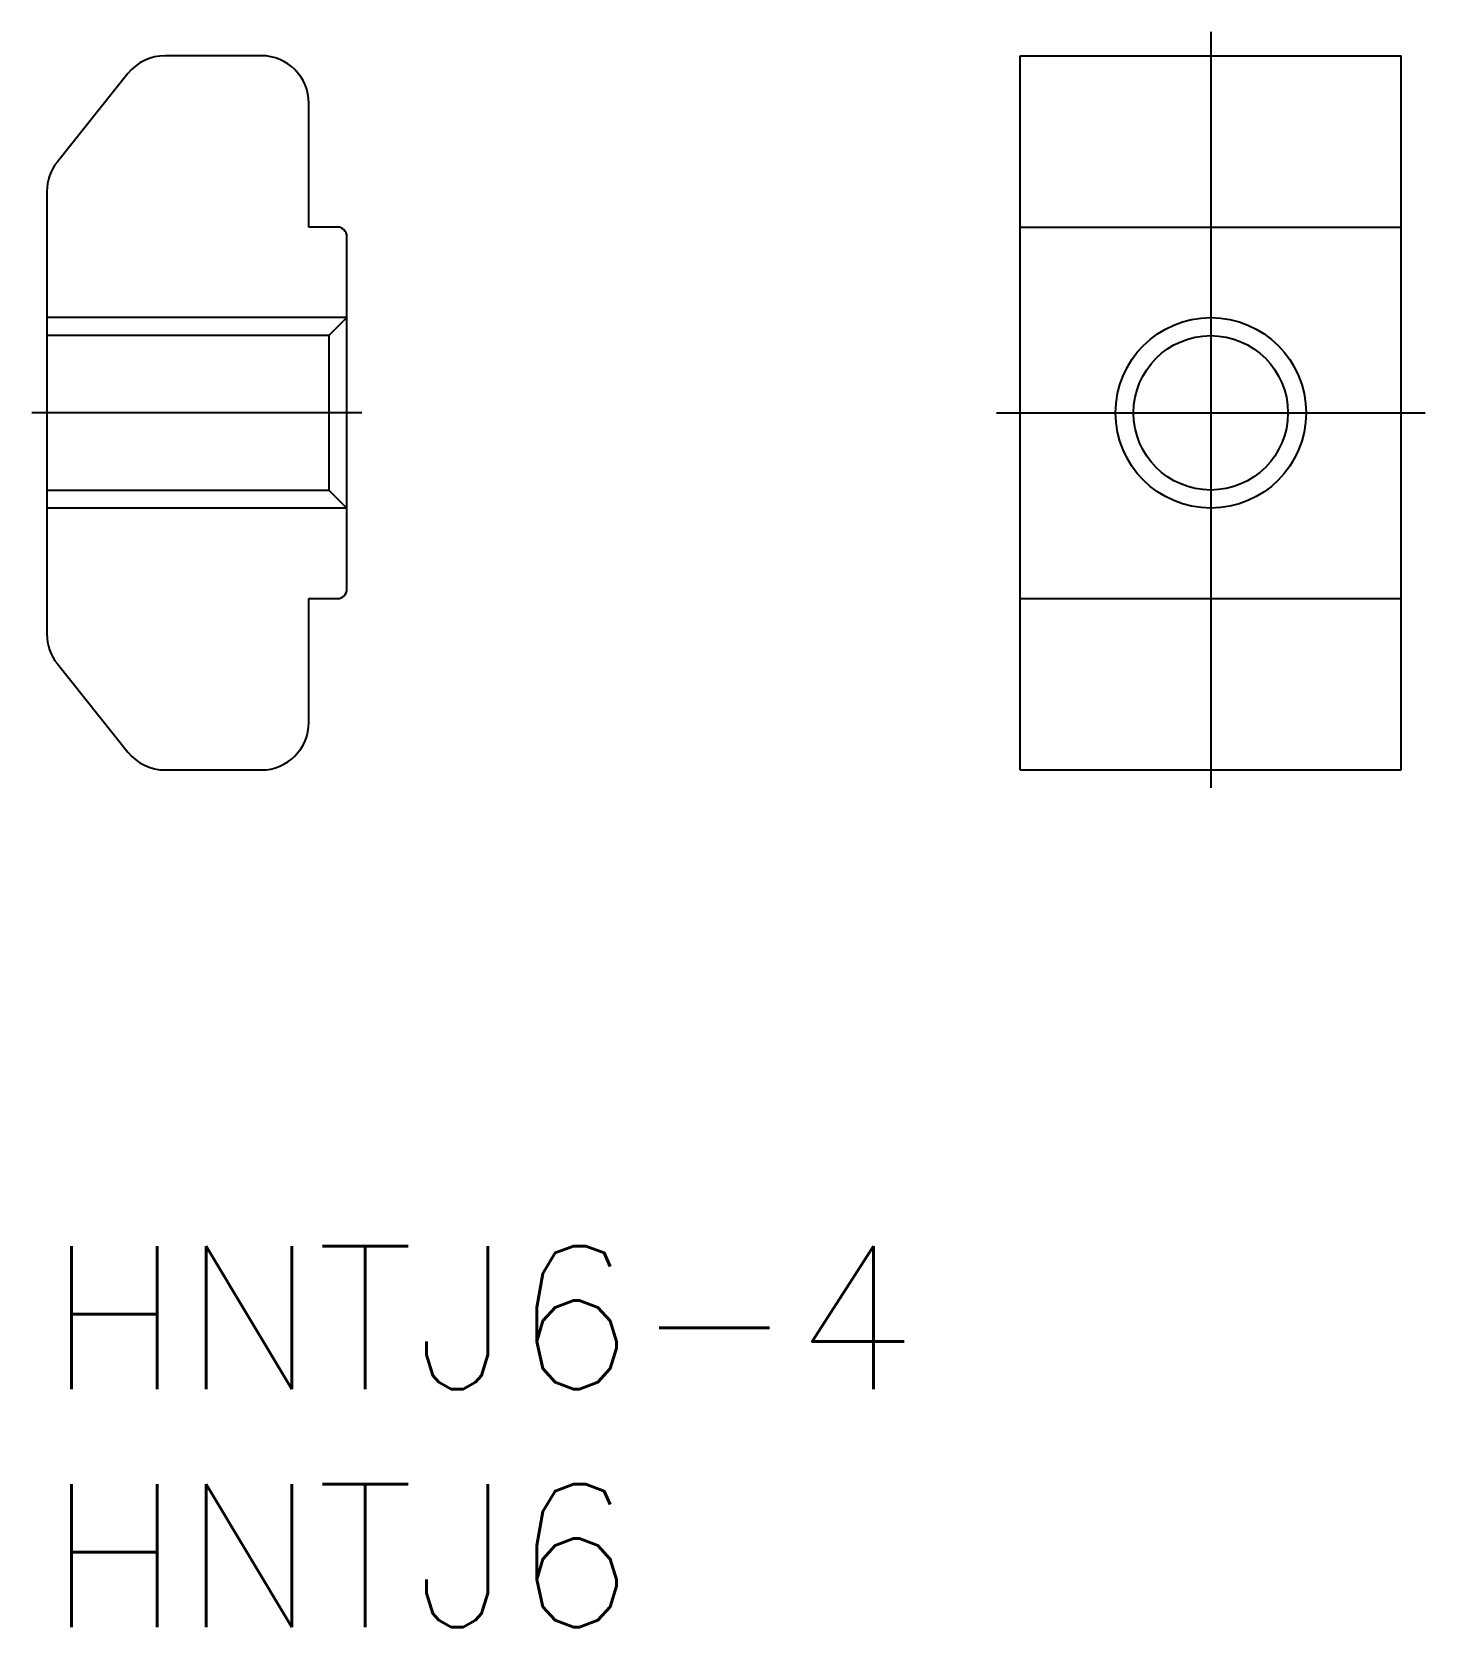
# Model space of a CAD drawing. Extents: x -0.3 to 28.9, y -8 to 25.5.
import ezdxf

# ---------------------------------------------------------------- set-up
doc = ezdxf.new("R2010")
doc.units = 0
doc.header["$LTSCALE"] = 0.5
doc.linetypes.add('CENTER', pattern=[50.8, 31.75, -6.35, 6.35, -6.35])
doc.linetypes.add('DASHED', pattern=[19.05, 12.7, -6.35])
for name, color, linetype in [('MSM_CENTER', 1, 'CENTER'), ('MSM_CONTINUOUS', 7, 'CONTINUOUS'), ('MSM_DASHED', 4, 'DASHED'), ('MSM_NARROW', 5, 'CONTINUOUS'), ('MSM_PART_NUMBER', 7, 'CONTINUOUS')]:
    doc.layers.add(name, color=color, linetype=linetype)
doc.styles.get("Standard").update_dxf_attribs({"font": 'txt.shx', "height": 3, "bigfont": 'bigfont.shx'})

msp = doc.modelspace()

# ---------------------------------------------------------------- linework, layer by layer
at = {"layer": 'MSM_CENTER'}
for p, q in [((24.438, 25.5), (24.438, 9.5)), ((6.615, 17.5), (-0.315, 17.5)), ((19.938, 17.5), (28.938, 17.5))]:
    msp.add_line(p, q, dxfattribs=at)
at = {"layer": 'MSM_CONTINUOUS'}
for p, q in [((4.5, 25), (2.481, 25)), ((20.438, 25), (28.438, 25)), ((20.438, 10), (20.438, 25)), ((28.438, 10), (28.438, 25)), ((1.7, 24.625), (0.219, 22.774)), ((5.5, 21.4), (5.5, 24)), ((0, 22.149), (0, 12.851)), ((6.1, 21.4), (5.5, 21.4)), ((6.3, 13.8), (6.3, 21.2)), ((20.438, 21.4), (28.438, 21.4)), ((5.5, 11), (5.5, 13.6)), ((5.5, 13.6), (6.1, 13.6)), ((20.438, 13.6), (28.438, 13.6)), ((0.219, 12.226), (1.7, 10.375)), ((2.481, 10), (4.5, 10)), ((20.438, 10), (28.438, 10))]:
    msp.add_line(p, q, dxfattribs=at)
msp.add_circle((24.438, 17.5), 1.621, dxfattribs=at)
for centre, radius, start, end in [((2.481, 24), 1, 90, 141.3402), ((4.5, 24), 1, 0, 90), ((1, 22.149), 1, 141.3402, 180), ((6.1, 21.2), 0.2, 0, 90), ((6.1, 13.8), 0.2, 270, 0), ((1, 12.851), 1, 180, 218.6598), ((4.5, 11), 1, 270, 0), ((2.481, 11), 1, 218.6598, 270)]:
    msp.add_arc(centre, radius, start, end, dxfattribs=at)
at = {"layer": 'MSM_DASHED'}
for p, q in [((6.3, 19.5), (0, 19.5)), ((6.3, 19.5), (5.921, 19.121)), ((5.921, 19.121), (0, 19.121)), ((5.921, 19.121), (5.921, 15.879)), ((0, 15.879), (5.921, 15.879)), ((5.921, 15.879), (6.3, 15.5)), ((6.3, 15.5), (0, 15.5))]:
    msp.add_line(p, q, dxfattribs=at)
at = {"layer": 'MSM_NARROW'}
msp.add_circle((24.438, 17.5), 2, dxfattribs=at)

# ---------------------------------------------------------------- texts
at = {"layer": 'MSM_PART_NUMBER'}
for s, p in [('HNTJ6-4', (0, -3)), ('HNTJ6', (0, -8))]:
    msp.add_text(s, height=3, dxfattribs=at).set_placement(p)

doc.saveas('drawing.dxf')
